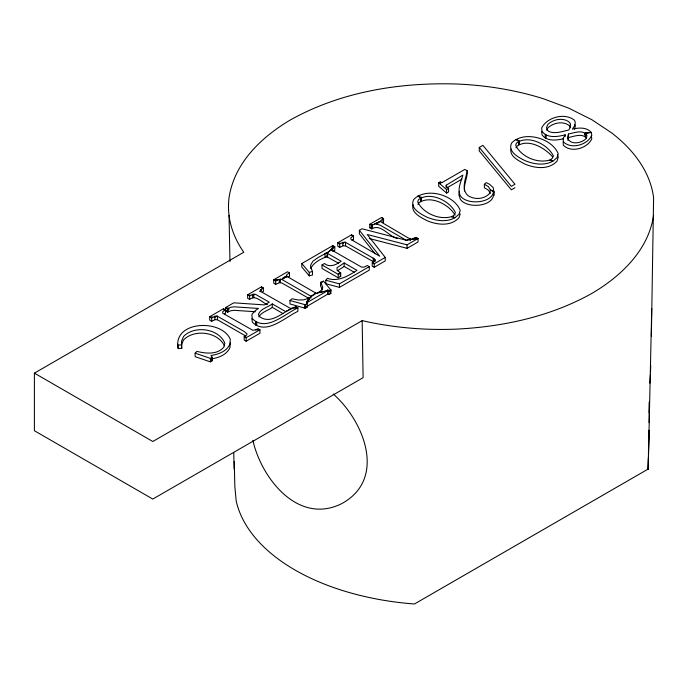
<?xml version="1.0" encoding="UTF-8"?>
<svg xmlns="http://www.w3.org/2000/svg" width="688" height="688" viewBox="0 0 688 688"><rect width="100%" height="100%" fill="white"/><g stroke="black" fill="none" stroke-linecap="round" stroke-linejoin="round"><path stroke-width="1.03" d="M651.725 308.482L648.182 469.044L649.025 430.181M649.119 422.664L649.377 402.256M648.182 469.044L648.363 458.414M648.44 454.166L648.836 430.783M649.137 412.723L649.317 402.093M651.373 336.122L653.6 197.8A212.824 122.877 0 0 0 611.692 132.93L591.809 119.686L568.856 108.205L543.314 98.719A212.824 122.877 0 0 0 456.505 84.005C399.573 82.242 341.067 91.779 290.826 119.686C261.707 136.792 234.187 162.884 229.035 197.8A212.824 122.877 0 0 0 241.909 249.503L243.758 252.264L34.4 373.145L34.4 430.722L152.796 499.075L363.109 377.66L362.163 320.625L366.945 321.692A212.824 122.877 0 0 0 456.497 329.122C503.384 326.748 550.555 316.497 591.809 293.449C620.929 276.335 648.449 250.251 653.6 215.335M648.535 468.838L414.443 603.995A206.856 119.428 0 0 1 236.208 501.096L234.823 486.313L234.255 461.45M650.504 372.303L650.728 365.38M464.443 191.023C463.686 184.066 467.599 177.71 467.272 170.839L464.813 169.42L441.945 182.621L438.712 182.784L438.712 186.267L446.589 193.096L448.559 191.952L448.559 188.469L446.288 186.293L446.211 185.201L462.843 175.105C461.132 181.727 457.047 188.968 460.306 195.719C467.014 206.237 497.785 203.012 493.124 187.506L489.521 184.255L486.278 182.612L484.378 184.281L484.378 187.764L488.317 190.069L490.441 193.388M650.418 374.289L649.85 383.207M230.274 342.719L229.947 347.715C226.687 354.655 219.033 357.683 211.895 358.801M262.197 292.159L263.401 291.463L263.401 287.98L260.451 289.992L260.95 291.592L290.345 308.362L297.87 307.88L297.87 311.363C285.511 316.833 265.981 336.14 252.341 322.113L251.851 318.527M459.24 191.402L458.896 194.867L460.306 199.202C467.014 209.72 497.785 206.495 493.124 190.997M330.541 291.91L330.868 289.966L323.48 281.151L320.522 282.286L320.522 285.778L322.405 289.803M568.46 134.022L567.729 137.927C570.068 145.598 582.358 143.233 586.468 138.082L586.907 135.218C582.891 129.172 574.119 132.947 568.46 134.022L567.918 140.438M574.575 129.387L575.323 125.973L574.772 124.459M467.272 170.839C465.767 178.613 461.029 188.839 467.616 195.323C474.092 199.993 484.197 199.52 489.624 193.388L490.441 189.905L488.317 186.577L484.378 184.281M332.837 249.099L332.837 245.616L301.808 263.521L301.808 267.013L309.273 275.871L312.507 274.968L312.507 271.476L310.606 266.935L310.709 264.992L312.92 261.191L318.019 257.579L326 253.227L327.591 253.476L341.205 261.251C336.415 264.691 329.767 267.959 324.461 263.521L322.001 264.949L322.001 268.432L338.255 277.814L340.715 276.395L340.715 272.904L337.172 270.436L336.991 267.761L344.163 262.954L356.969 270.35C348.248 275.888 338.135 282.192 327.419 278.313L325.845 280.248L325.845 283.731L339.451 287.36L369.275 270.143L369.275 266.652L367.306 265.516L364.141 267.125L361.518 267.099L332.76 250.647L331.702 249.314L332.837 245.616L334.807 246.751L334.807 250.243L332.734 251.473M413.17 204.775C410.598 212.816 421.254 217.546 426.964 220.676C437.086 224.959 450.803 226.644 458.999 217.752L460.238 213.848M510.943 149.047C509.473 156.726 519.406 161.001 524.961 164.097C535.083 168.379 548.8 170.065 556.996 161.173L558.235 157.268L557.572 154.886M304.259 307.957L305.257 304.75L307.226 303.614L306.444 302.926L308.731 298.171L316.239 293.303L330.868 289.966L330.868 293.458L328.898 294.593L327.669 294.163L307.553 306.048M417.977 204.517L418.502 203.098C429.991 194.575 448.653 204.13 455.112 215.095M515.974 147.937L516.499 146.527C527.842 137.935 544.543 147.585 552.636 156.873M546.865 130.256L547.811 127.977C553.333 122.584 563.575 120.667 569.655 125.93L570.412 127.753M258.886 316.876C261.5 311.905 268.071 310.684 272.267 307.381L282.906 313.522M286.406 277.187L286.862 274.589L289.502 272.904L287.532 271.769L273.747 279.732L273.747 283.215L275.716 284.359L279.345 282.699L281.882 282.992L308.439 298.136M565.149 134.831L563.137 138.469L563.36 141.771C571.178 149.735 587.414 144.97 591.8 135.338L591.267 132.414C586.606 126.953 578.694 127.676 572.382 129.103L574.575 125.895L575.323 122.49L574.489 120.219C564.728 112.428 547.261 117.089 541.654 127.925L542.075 131.451C547.424 138.537 557.641 136.774 565.149 134.831L565.149 136.568M310.709 268.475C313.745 262.446 320.608 258.912 326.757 256.701L338.496 263.169M309.428 297.792L306.444 302.926L327.669 290.68L328.898 291.101L330.868 289.966M310.615 297.07L306.444 302.926L310.993 296.236L281.882 279.5L273.747 279.732L275.716 280.867L279.345 279.208L279.345 282.699M178.244 348.627C172.172 320.789 221.295 318.544 230.274 339.227L229.947 344.224C226.541 351.508 218.38 354.363 210.967 355.515L212.239 357.313L212.239 360.804L210.399 361.862L195.134 356.676L195.134 353.185L196.923 351.379C205.798 353.563 217.262 354.931 223.832 347.148L224.838 343.183C218.681 328.339 194.489 325.14 183.533 336.466L181.529 341.325L181.752 348.266L178.244 348.627L177.642 344.241M334.807 246.751L326.757 253.218L331.702 249.314M307.226 303.614L307.226 307.097L305.257 308.241L289.992 303.976L289.992 300.484L291.961 298.781L298.42 300.002L303.726 299.865L308.731 298.171L308.731 299.916M452.523 216.316L454.613 214.536L455.353 212.429C449.642 200.69 430.095 191.092 418.502 199.615L417.711 201.739C422.888 213.504 440.363 220.745 452.523 216.316L454.88 217.795L458.999 214.26L460.238 210.356C454.097 194.764 426.001 186.715 413.634 199.58C409.369 208.292 420.635 213.968 426.964 217.193C435.753 220.779 446.168 222.516 454.88 217.795L451.517 216.832M550.52 159.736L552.61 157.956L553.35 155.849C547.639 144.119 528.092 134.513 516.499 143.035L515.708 145.159C520.885 156.924 538.36 164.165 550.52 159.736L552.877 161.216L556.996 157.681L558.235 153.777C552.086 138.185 523.998 130.135 511.623 143.001C507.366 151.713 518.632 157.397 524.961 160.614C533.75 164.208 544.156 165.937 552.877 161.216L549.514 160.252M337.662 270.694L344.163 266.445L354.225 272.25M317.46 293.097L321.812 289.975L322.732 287.128L321.107 283.052L323.48 281.151M224.357 314.003L225.483 313.358L225.483 309.867L222.731 311.69L222.688 313.169L252.788 330.274L255.712 329.87L257.983 328.632L259.952 329.767L259.952 333.259L246.166 341.214L244.197 340.078L244.197 336.595L246.76 334.841L247.044 333.972L244.197 331.478L217.434 316.274L214.897 316.222L211.698 317.83L209.728 316.695L209.728 320.178L211.698 321.313L214.897 319.714L217.434 319.765L245.788 336.045M352.127 240.387L353.52 239.433L353.52 235.95L350.742 237.859L351.052 239.493L379.716 256.194L359.385 230.291L362.008 228.769L406.333 240.284L418.029 238.504L418.029 241.995L407.064 248.325L369.293 238.512M286.406 275.441L286.638 276.077L281.882 279.5L286.982 276.43L316.239 293.303M397.139 238.469C388.995 236.612 380.756 223.23 371.735 228.915L369.766 227.78L369.766 224.288L381.591 217.468L382.889 218.99L382.889 222.482L383.56 222.095L383.56 218.603L381.143 220.237L381.075 222L408.182 237.936L411.312 239.209L416.059 237.369L418.029 238.504L407.064 244.833L367.254 234.496L385.246 257.432L385.246 260.915L374.203 267.297L372.234 266.161L372.234 262.67L375.278 260.348L373.868 258.525L345.565 242.4L342.916 242.331L339.726 243.905L337.756 242.769L337.756 246.261L339.726 247.396L342.916 245.822L345.565 245.891L373.868 262.008L373.868 258.525M315.732 293.122L310.993 296.236L310.993 297.981M447.424 187.566L461.915 179.129M288.134 277.212L289.502 276.395L289.502 272.904M479.252 147.438L482.881 145.34L514.977 184.238L511.347 186.336L479.252 147.438L479.252 150.921L511.347 189.819L514.977 187.729M441.945 182.621L440.191 181.933L438.712 182.784L446.589 189.604L446.589 193.096M225.483 309.867L223.514 308.731L209.728 316.695L212.73 317.228M263.401 287.98L261.431 286.836L247.646 294.799L247.646 298.291L249.615 299.426C255.773 294.232 262.025 302.694 267.494 304.629M353.52 235.95L351.551 234.814L337.756 242.769L340.663 243.371M255.308 311.716L234.066 310.314L230.876 310.718L227.556 312.163L225.587 311.019L225.587 307.536L227.556 308.671L230.876 307.226L234.066 306.822L258.473 308.448L255.523 310.408L252.307 313.891L251.851 315.044L252.341 318.63C265.981 332.648 285.511 313.341 297.87 307.88L295.9 306.736C284.118 310.219 271.665 325.914 259.264 316.42L258.447 314.261C260.718 308.585 267.838 307.381 272.267 303.898L285.563 311.569L291.858 308.525M250.544 295.401L247.646 294.799L249.615 295.935L252.659 294.352L255.325 294.266L269.309 302.195L264.596 304.913L233.748 302.823L225.587 307.536L228.21 308.293L228.21 311.784M372.509 228.468L372.509 224.985L369.766 224.288L371.735 225.432L380.731 221.132L374.599 224.013M214.321 317.529L217.081 315.93M225.587 311.019L229.216 308.929M252.238 295.634L254.078 294.576M259.591 291.385L261.431 290.327M279.259 280.033L281.1 278.975M282.931 277.909L285.692 276.318M324.624 253.846L326.447 252.788M330.102 250.681L331.926 249.632M342.357 243.604L345.109 242.013M369.766 227.78L372.492 226.206M376.13 224.107L378.856 222.534M352.548 239.992L353.52 239.433M446.589 189.604L448.559 188.469M340.715 272.904L338.255 274.331L322.001 264.949M195.134 353.185L210.399 358.379L212.239 357.313M325.845 280.248L339.451 283.869L369.275 266.652M385.246 257.432L374.203 263.814L372.234 262.67M362.163 320.625L152.796 441.498L34.4 373.145M301.808 263.521L309.273 272.379L312.507 271.476M568.46 137.505C573.99 136.499 582.117 132.887 586.46 138.107M563.429 138.735C556.377 140.438 546.951 141.539 542.075 134.934L541.654 131.417M318.424 292.598L327.669 290.68L327.669 294.163M178.244 345.144L181.752 344.783M413.411 238.796L418.029 238.504L414.916 238.031M255.712 329.87L259.952 329.767L246.166 337.731L244.197 336.595M273.747 279.732L277.625 279.844M294.481 307.562L297.87 307.88M376.035 223.789L380.602 225.432L406.333 240.284L410.211 238.96L410.211 240.705M289.992 300.484L305.257 304.75L305.257 308.241M585.927 132.388L587.638 133.085M584.361 133.962L586.159 134.857M381.591 217.468L383.56 218.603M340.096 276.034L340.715 276.395M494.036 192.055L490.441 189.905L494.147 191.445L494.036 195.538M306.642 306.59L307.226 307.097M255.609 322.689L257.192 324.117M333.19 393.966C363.832 420.807 387.413 479.166 341.282 503.865C297.947 525.013 261.449 478.315 252.866 440.346M327.626 289.579L329.002 291.23M330.386 292.882L330.868 293.458M375.123 253.829L359.385 233.774L359.385 230.291M320.522 282.286L321.107 283.052M211.388 359.6L212.239 360.804M373.163 262.137L374.203 263.814L374.203 267.297M351.551 234.814L352.548 236.509M245.238 335.993L246.166 337.731L246.166 341.214M223.514 308.731L224.357 310.52M261.431 286.836L262.197 288.668M224.477 345.823C217.726 331.762 194.308 328.812 183.533 339.949L181.529 344.817L181.752 348.266M591.267 135.897L591.8 138.821C587.414 148.462 571.178 153.218 563.36 145.263L563.137 141.952M229.035 215.335L229.955 261.517M233.782 452.721L234.101 468.838M585.565 136.903L585.565 133.412L591.267 132.414L584.998 133.042L584.998 136.534M546.126 135.011L546.126 138.494M545.266 134.564L545.266 138.047M519.388 144.291L519.388 140.808L515.794 139.415L518.563 141.229L518.563 144.712M446.211 185.201L446.211 187.815M440.191 181.933L440.191 183.67M421.391 200.87L421.391 197.379L417.797 195.994L420.566 197.809L420.566 201.292M407.064 244.833L407.064 248.325M375.149 259.677L375.149 261.423M373.214 258.12L373.214 261.612M371.735 225.432L371.735 228.915M345.565 242.4L345.565 245.891M344.163 262.954L344.163 266.445M342.916 242.331L342.916 245.822M340.096 274.288L340.096 272.551L338.255 274.331L338.255 277.814M339.726 243.905L339.726 247.396M339.451 283.869L339.451 287.36M331.848 248.712L331.848 250.458M328.898 291.101L328.898 294.593M327.591 253.476L327.591 256.959M325.02 253.597L325.02 257.08M309.273 272.379L309.273 275.871M295.9 306.736L295.9 308.482M280.403 279.156L280.403 282.648M275.716 280.867L275.716 284.359M272.267 303.898L272.267 307.381M260.451 289.992L260.451 291.729M256.392 321.984L256.392 325.476M255.609 321.571L255.609 325.063M253.829 294.103L253.829 297.594M252.659 294.352L252.659 297.844M249.615 295.935L249.615 299.426M227.556 308.671L227.556 312.163M217.434 316.274L217.434 319.765M214.897 316.222L214.897 319.714M211.698 317.83L211.698 321.313M210.399 358.379L210.399 361.862M326.275 256.959A149.176 86.129 60 0 1 327.419 254.078M570.412 124.261L570.189 127.185L568.804 129.998C562.32 131.391 555.302 134.22 548.8 131.485L546.951 129.645L546.547 127.521L547.811 124.485C553.333 119.101 563.575 117.175 569.655 122.447L570.412 124.261"/></g></svg>
